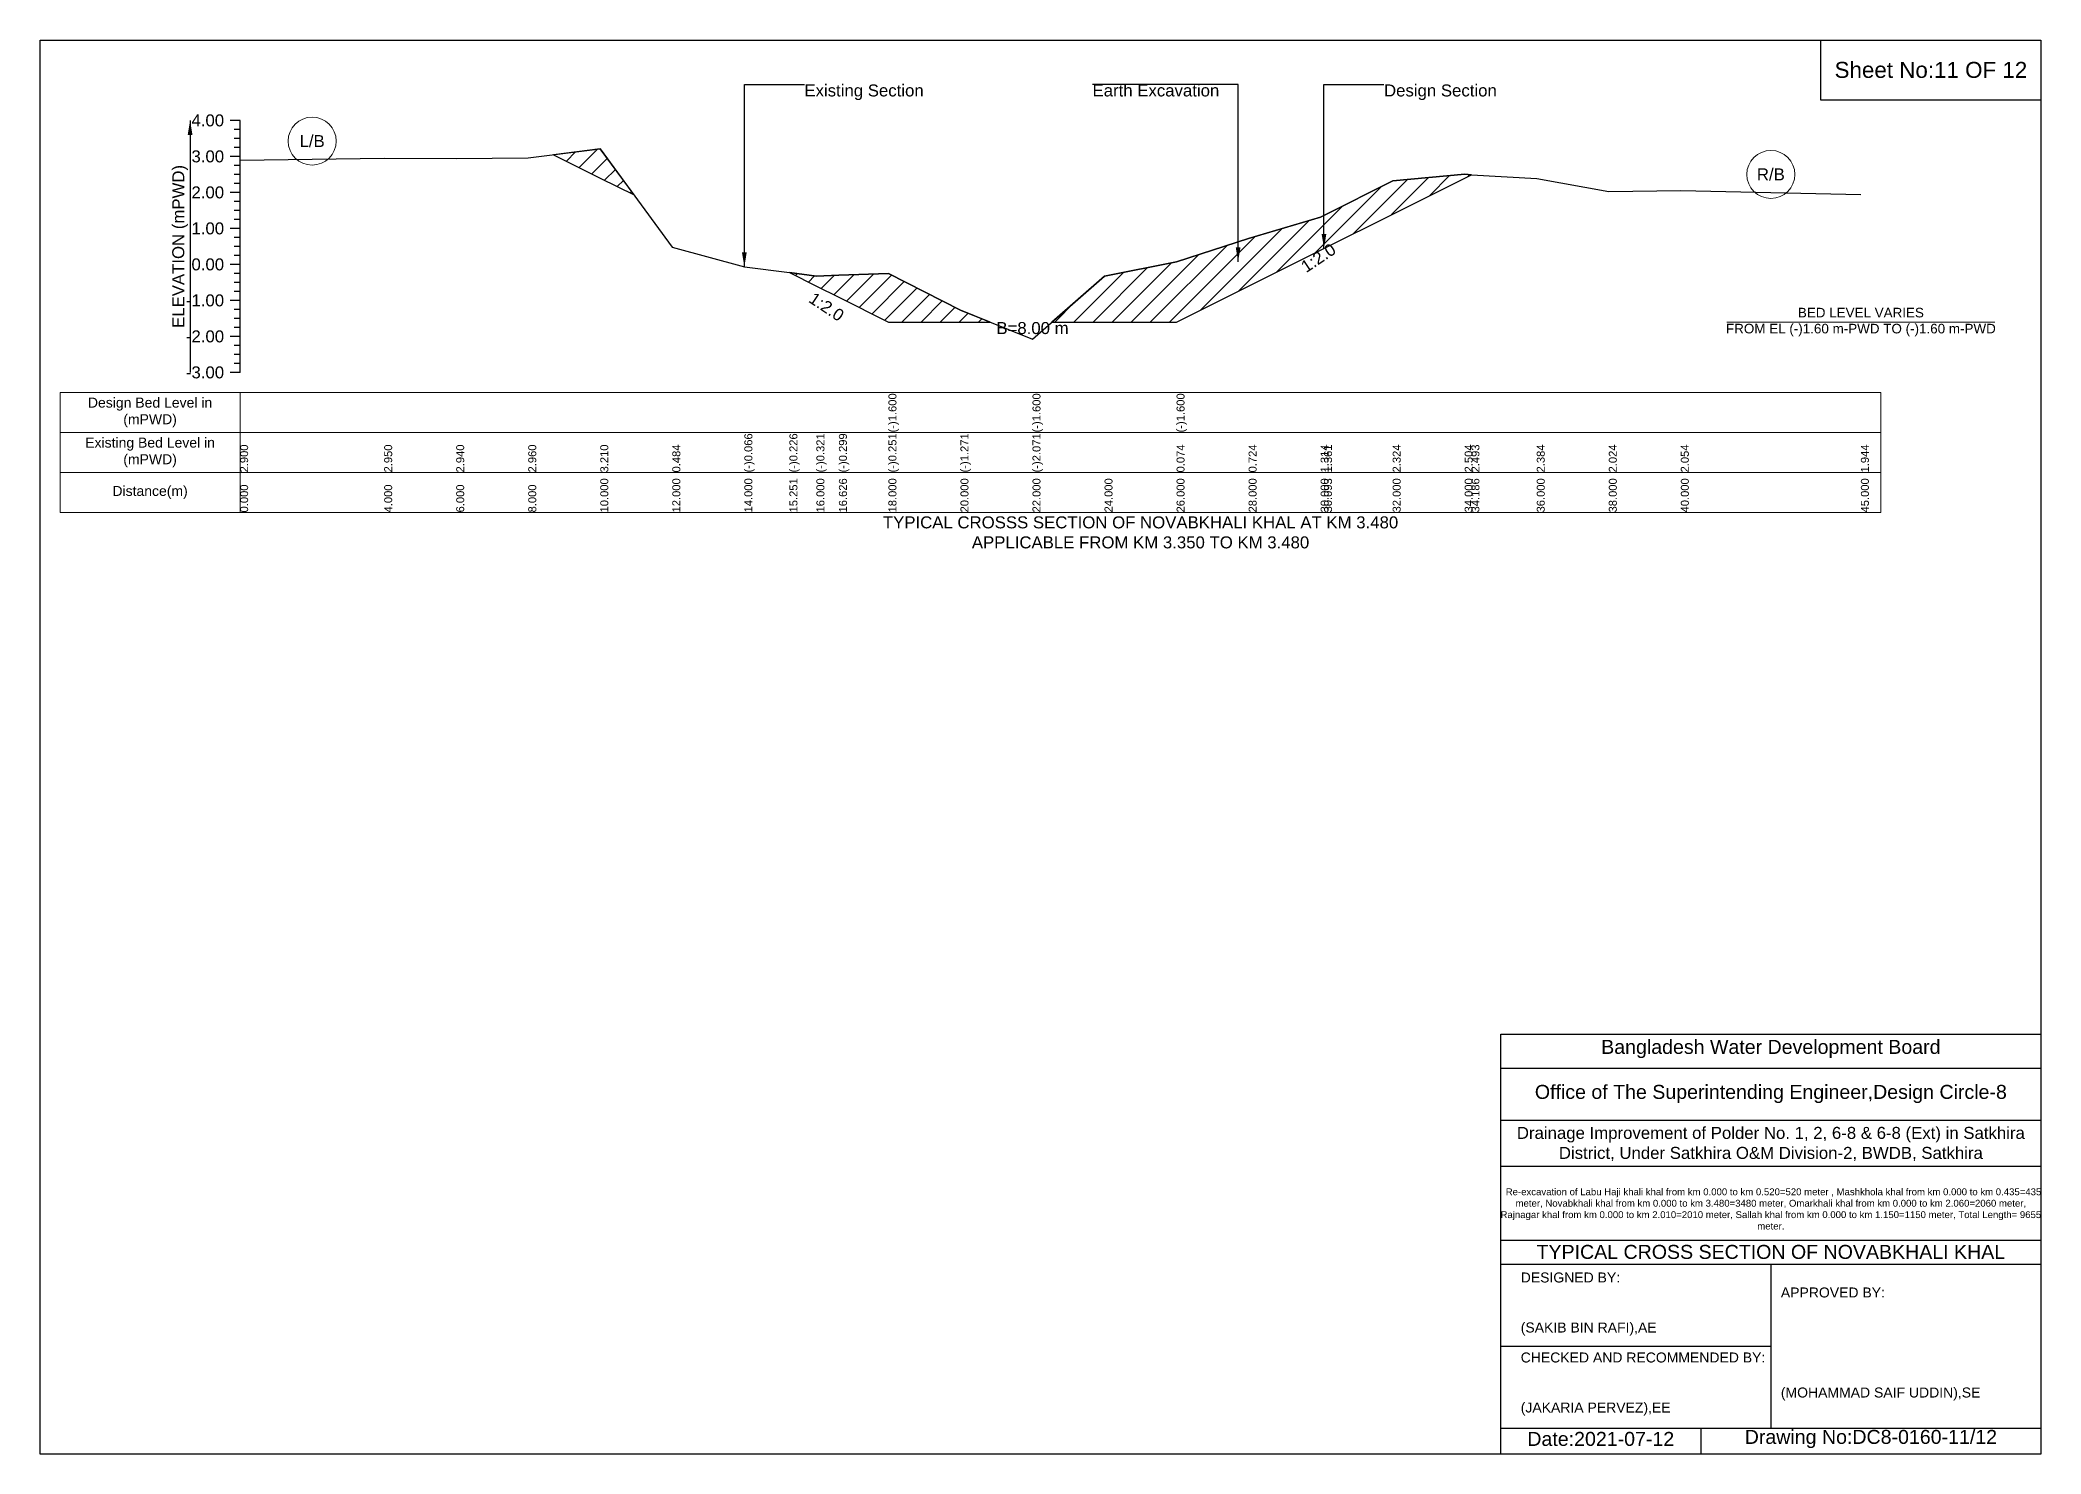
# Model space of a CAD drawing. Header units: inches. Extents: x 91000 to 648000, y -5656 to 141.
# Drawn here: x 350000 to 358000, y -5656 to 0 of the extents above; entities that cross this region are included whole.
import ezdxf

# ---------------------------------------------------------------- set-up
doc = ezdxf.new("R2010")
doc.units = ezdxf.units.IN
doc.header["$LTSCALE"] = 7
doc.header["$MEASUREMENT"] = 0
for name, color, linetype, lineweight in [('Cross section Data Border', 7, 'Continuous', 9), ('Cross Section Labels', 7, 'Continuous', 9), ('Existing_Bed_Level for Xsection', 7, 'Continuous', 25)]:
    doc.layers.add(name, color=color, linetype=linetype, lineweight=lineweight)
doc.styles.get("Standard").update_dxf_attribs({"font": 'arial.ttf'})
doc.dimstyles.get("Standard").update_dxf_attribs({"dimtxt": 0.18, "dimasz": 0.18, "dimexe": 0.18, "dimexo": 0.0625, "dimgap": 0.09, "dimtad": 0, "dimtih": 1, "dimtoh": 1, "dimdec": 4, "dimzin": 0, "dimdsep": 46, "dimtxsty": 'Standard', "dimcen": 0.09, "dimadec": 0, "dimazin": 0, "dimtfac": 1, "dimtdec": 4, "dimtofl": 0, "dimtmove": 0, "dimatfit": 3, "dimfxl": 0, "dimtolj": 1, "dimtzin": 0, "dimarcsym": 0})

msp = doc.modelspace()

# ---------------------------------------------------------------- hatches: boundary and pattern name
at = {"layer": 'Existing_Bed_Level for Xsection'}
h = msp.add_hatch(dxfattribs=at)
h.set_pattern_fill('ANSI31', color=256, scale=432, style=0)
h.paths.add_polyline_path([(352053.4, -458.9), (352240, -552.2), (352375.2, -619.8), (352240, -435.5)])
h = msp.add_hatch(dxfattribs=at)
h.set_pattern_fill('ANSI31', color=256, scale=432, style=0)
h.paths.add_polyline_path([(354045.5, -1128.2), (354256, -1128.2), (354544, -1128.2), (354832, -984.2), (355120, -840.2), (355133.4, -833.5), (355408, -696.2), (355696, -552.2), (355722.7, -538.8), (355696, -537.2), (355408, -563.1), (355133.4, -701.8), (355120, -708.6), (354832, -793.5), (354544, -887.1), (354256, -944)])
h = msp.add_hatch(dxfattribs=at)
h.set_pattern_fill('ANSI31', color=256, scale=432, style=0)
h.paths.add_polyline_path([(352996.1, -930.2), (353104, -984.2), (353194.1, -1029.2), (353392, -1128.2), (353680, -1128.2), (353798.4, -1128.2), (353680, -1080.8), (353392, -933.9), (353194.1, -940.8), (353104, -944)])

# ---------------------------------------------------------------- linework, layer by layer
for points in [[(350000, 0), (358000, 0), (358000, -5656), (350000, -5656)], [(357120, 0), (358000, 0), (358000, -240), (357120, -240)]]:
    msp.add_lwpolyline(points, close=True)
for points in [[(355840, -5656), (355840, -3976), (358000, -3976)], [(355840, -4112), (358000, -4112)], [(355840, -4320), (358000, -4320)], [(355840, -4504), (358000, -4504)], [(355840, -4800), (358000, -4800)], [(355840, -4896), (358000, -4896)], [(356920, -4896), (356920, -5552)], [(355840, -5224), (356920, -5224)], [(355840, -5552), (358000, -5552)], [(356640, -5552), (356640, -5656)]]:
    msp.add_lwpolyline(points)
at = {"layer": 'Cross section Data Border'}
msp.add_lwpolyline([(350080, -1409.8), (357360, -1409.8), (357360, -1889.8), (350080, -1889.8)], close=True, dxfattribs=at)
for points in [[(350800, -1409.8), (350800, -1889.8)], [(350080, -1569.8), (357360, -1569.8)], [(350080, -1729.8), (357360, -1729.8)]]:
    msp.add_lwpolyline(points, dxfattribs=at)
at = {"layer": 'Cross Section Labels'}
msp.add_lwpolyline([(356744.2, -1128.2), (357815.8, -1128.2)], dxfattribs=at)
for centre in [(351088, -404.6), (356920, -537.9)]:
    msp.add_circle(centre, 96, dxfattribs=at)
at = {"layer": 'Existing_Bed_Level for Xsection'}
for points in [[(350800, -321.8), (350760, -321.8)], [(350800, -357.8), (350776, -357.8)], [(350800, -393.8), (350776, -393.8)], [(350800, -1329.8), (350800, -1185.8), (350800, -1041.8), (350800, -897.8), (350800, -753.8), (350800, -609.8), (350800, -465.8), (350800, -321.8)], [(350800, -465.8), (350760, -465.8)], [(350800, -429.8), (350776, -429.8)], [(350800, -480.2), (351376, -473), (351664, -474.4), (351952, -471.5), (352240, -435.5), (352528, -828.1), (352816, -907.3), (352996.1, -930.2), (353104, -944), (353194.1, -940.8), (353392, -933.9), (353392, -933.9), (353680, -1080.8), (353968, -1196), (353968, -1196), (354256, -944), (354544, -887.1), (354544, -887.1), (354832, -793.5), (355120, -708.6), (355133.4, -701.8), (355408, -563.1), (355696, -537.2), (355722.7, -538.8), (355984, -554.5), (356272, -606.3), (356560, -602), (357280, -617.8)], [(350800, -501.8), (350776, -501.8)], [(350800, -537.8), (350776, -537.8)], [(350800, -609.8), (350760, -609.8)], [(350800, -573.8), (350776, -573.8)], [(350800, -645.8), (350776, -645.8)], [(350800, -681.8), (350776, -681.8)], [(350800, -717.8), (350776, -717.8)], [(350800, -753.8), (350760, -753.8)], [(350800, -789.8), (350776, -789.8)], [(350800, -825.8), (350776, -825.8)], [(350800, -861.8), (350776, -861.8)], [(350800, -897.8), (350760, -897.8)], [(350800, -933.8), (350776, -933.8)], [(350800, -969.8), (350776, -969.8)], [(350800, -1005.8), (350776, -1005.8)], [(350800, -1041.8), (350760, -1041.8)], [(350800, -1077.8), (350776, -1077.8)], [(350800, -1113.8), (350776, -1113.8)], [(350800, -1185.8), (350760, -1185.8)], [(350800, -1149.8), (350776, -1149.8)], [(350800, -1221.8), (350776, -1221.8)], [(350800, -1257.8), (350776, -1257.8)], [(350800, -1329.8), (350760, -1329.8)], [(350800, -1293.8), (350776, -1293.8)]]:
    msp.add_lwpolyline(points, dxfattribs=at)
for points in [[(352053.4, -458.9), (352240, -552.2), (352375.2, -619.8), (352240, -435.5)], [(354045.5, -1128.2), (354256, -1128.2), (354544, -1128.2), (354544, -1128.2), (354832, -984.2), (355120, -840.2), (355133.4, -833.5), (355408, -696.2), (355696, -552.2), (355722.7, -538.8), (355722.7, -538.8), (355722.7, -538.8), (355696, -537.2), (355408, -563.1), (355133.4, -701.8), (355120, -708.6), (354832, -793.5), (354544, -887.1), (354544, -887.1), (354256, -944)], [(352996.1, -930.2), (352996.1, -930.2), (353104, -984.2), (353194.1, -1029.2), (353392, -1128.2), (353392, -1128.2), (353680, -1128.2), (353798.4, -1128.2), (353680, -1080.8), (353392, -933.9), (353392, -933.9), (353194.1, -940.8), (353104, -944), (352996.1, -930.2)]]:
    msp.add_lwpolyline(points, close=True, dxfattribs=at)

# ---------------------------------------------------------------- texts
at = {"attachment_point": 5}
for s, insert, char_height in [('Sheet No:11 OF 12', (357560, -120), 64), ('Bangladesh Water Development Board', (356920, -4036), 56), ('Office of The Superintending Engineer,Design Circle-8', (356920, -4216), 56)]:
    msp.add_mtext(s, dxfattribs=dict(at, insert=insert, char_height=char_height))
for s, insert, char_height, width, attachment_point in [('Drainage Improvement of Polder No. 1, 2, 6-8 & 6-8 (Ext) in Satkhira District, Under Satkhira O&M Division-2, BWDB, Satkhira', (356920, -4416), 48, 2240, 5), ('  Re-excavation of Labu Haji khali khal from km 0.000 to km 0.520=520 meter , Mashkhola khal from km 0.000 to km 0.435=435 meter, Novabkhali khal from km 0.000 to km 3.480=3480 meter, Omarkhali khal from km 0.000 to km 2.060=2060 meter, Rajnagar khal from km 0.000 to km 2.010=2010 meter, Sallah khal from km 0.000 to km 1.150=1150 meter, Total Length= 9655 meter. ', (356920, -4676), 27.4148, 2160, 5), ('TYPICAL CROSS SECTION OF NOVABKHALI KHAL', (356920, -4848), 56, 2240, 5), ('DESIGNED BY:\\P\\P\\P(SAKIB BIN RAFI),AE', (355920, -5056), 40, 1120, 4), ('APPROVED BY:\\P\\P\\P\\P\\P\\P(MOHAMMAD SAIF UDDIN),SE', (356960, -5216), 40, 1120, 4), ('CHECKED AND RECOMMENDED BY:\\P\\P\\P(JAKARIA PERVEZ),EE', (355920, -5376), 40, 1120, 4), ('Date:2021-07-12', (356240, -5596), 56, 1120, 5), ('Drawing No:DC8-0160-11/12', (357320, -5596), 56, 1760, 5)]:
    msp.add_mtext(s, dxfattribs=dict(insert=insert, char_height=char_height, width=width, attachment_point=attachment_point))
at = {"layer": 'Cross section Data Border', "char_height": 40, "width": 640, "attachment_point": 5}
for s, insert in [('Design Bed Level in (mPWD)', (350440, -1489.8)), ('Existing Bed Level in (mPWD)', (350440, -1649.8)), ('Distance(m)', (350440, -1809.8))]:
    msp.add_mtext(s, dxfattribs=dict(at, insert=insert))
at = {"layer": 'Cross Section Labels'}
for s, insert, char_height, attachment_point in [('Existing Section', (353056, -177.8), 48, 1), ('Earth Excavation', (354208, -177.8), 48, 1), ('Design Section', (355373.4, -177.8), 48, 1), ('L/B', (351088, -404.6), 48, 5), ('R/B', (356920, -537.9), 48, 5), ('BED LEVEL VARIES \\PFROM EL (-)1.60 m-PWD TO (-)1.60 m-PWD', (357280, -1128.2), 38.4, 5), ('B=8.00 m', (353968, -1128.2), 48, 2), ('TYPICAL CROSSS SECTION OF NOVABKHALI KHAL AT KM 3.480\\PAPPLICABLE FROM KM 3.350 TO KM 3.480', (354400, -1969.8), 48, 5)]:
    msp.add_mtext(s, dxfattribs=dict(at, insert=insert, char_height=char_height, attachment_point=attachment_point))
at = {"layer": 'Cross Section Labels', "char_height": 48, "attachment_point": 2}
for insert, rotation in [((355097.4, -851.5), 33.69007), ((353158.1, -1047.2), 326.30993)]:
    msp.add_mtext('1:2.0', dxfattribs=dict(at, insert=insert, rotation=rotation))
at = {"layer": 'Existing_Bed_Level for Xsection', "char_height": 48, "attachment_point": 6}
for s, insert in [('4.00', (350736, -321.8)), ('3.00', (350736, -465.8)), ('2.00', (350736, -609.8)), ('1.00', (350736, -753.8)), ('0.00', (350736, -897.8)), ('-1.00', (350736, -1041.8)), ('-2.00', (350736, -1185.8)), ('-3.00', (350736, -1329.8))]:
    msp.add_mtext(s, dxfattribs=dict(at, insert=insert))
at = {"layer": 'Existing_Bed_Level for Xsection', "rotation": 90}
for s, insert, char_height, attachment_point in [('ELEVATION (mPWD)', (350560, -825.8), 48, 5), ('(-)1.600', (353392, -1569.8), 32, 1), ('(-)1.600', (353968, -1569.8), 32, 1), ('(-)1.600', (354544, -1569.8), 32, 1), ('(-)0.066', (352816, -1729.8), 32, 1), ('(-)0.226', (352996.1, -1729.8), 32, 1), ('(-)0.321', (353104, -1729.8), 32, 1), ('(-)0.321', (353104, -1729.8), 32, 1), ('(-)0.299', (353194.1, -1729.8), 32, 1), ('(-)0.251', (353392, -1729.8), 32, 1), ('(-)0.251', (353392, -1729.8), 32, 1), ('(-)0.251', (353392, -1729.8), 32, 1), ('(-)1.271', (353680, -1729.8), 32, 1), ('(-)2.071', (353968, -1729.8), 32, 1), ('(-)2.071', (353968, -1729.8), 32, 1), ('(-)2.071', (353968, -1729.8), 32, 1), ('2.900', (350800, -1729.8), 32, 1), ('2.950', (351376, -1729.8), 32, 1), ('2.940', (351664, -1729.8), 32, 1), ('2.960', (351952, -1729.8), 32, 1), ('3.210', (352240, -1729.8), 32, 1), ('0.484', (352528, -1729.8), 32, 1), ('0.074', (354544, -1729.8), 32, 1), ('0.074', (354544, -1729.8), 32, 1), ('0.074', (354544, -1729.8), 32, 1), ('0.724', (354832, -1729.8), 32, 1), ('1.314', (355120, -1729.8), 32, 1), ('1.361', (355133.4, -1729.8), 32, 1), ('2.324', (355408, -1729.8), 32, 1), ('2.504', (355696, -1729.8), 32, 1), ('2.493', (355722.7, -1729.8), 32, 1), ('2.384', (355984, -1729.8), 32, 1), ('2.024', (356272, -1729.8), 32, 1), ('2.054', (356560, -1729.8), 32, 1), ('1.944', (357280, -1729.8), 32, 1), ('10.000', (352240, -1889.8), 32, 1), ('12.000', (352528, -1889.8), 32, 1), ('14.000', (352816, -1889.8), 32, 1), ('15.251', (352996.1, -1889.8), 32, 1), ('16.000', (353104, -1889.8), 32, 1), ('16.626', (353194.1, -1889.8), 32, 1), ('18.000', (353392, -1889.8), 32, 1), ('18.000', (353392, -1889.8), 32, 1), ('18.000', (353392, -1889.8), 32, 1), ('20.000', (353680, -1889.8), 32, 1), ('22.000', (353968, -1889.8), 32, 1), ('22.000', (353968, -1889.8), 32, 1), ('22.000', (353968, -1889.8), 32, 1), ('24.000', (354256, -1889.8), 32, 1), ('26.000', (354544, -1889.8), 32, 1), ('26.000', (354544, -1889.8), 32, 1), ('26.000', (354544, -1889.8), 32, 1), ('28.000', (354832, -1889.8), 32, 1), ('30.000', (355120, -1889.8), 32, 1), ('30.093', (355133.4, -1889.8), 32, 1), ('32.000', (355408, -1889.8), 32, 1), ('34.000', (355696, -1889.8), 32, 1), ('34.186', (355722.7, -1889.8), 32, 1), ('36.000', (355984, -1889.8), 32, 1), ('38.000', (356272, -1889.8), 32, 1), ('40.000', (356560, -1889.8), 32, 1), ('45.000', (357280, -1889.8), 32, 1), ('0.000', (350800, -1889.8), 32, 1), ('4.000', (351376, -1889.8), 32, 1), ('6.000', (351664, -1889.8), 32, 1), ('8.000', (351952, -1889.8), 32, 1)]:
    msp.add_mtext(s, dxfattribs=dict(at, insert=insert, char_height=char_height, attachment_point=attachment_point))

# ---------------------------------------------------------------- leaders
at = {"layer": 'Cross Section Labels', "annotation_type": 0, "has_hookline": 1}
for points, hookline_direction, text_width in [([(352816, -907.3), (352816, -177.8), (353055.9, -177.8)], 0, 467.2), ([(354790.1, -886.9), (354790.1, -177.8), (354208.1, -177.8)], 1, 497), ([(355133.4, -833.5), (355133.4, -177.8), (355373.3, -177.8)], 0, 441.2)]:
    msp.add_leader(points, dimstyle='Standard', override={"dimasz": 57.6}, dxfattribs=dict(at, hookline_direction=hookline_direction, text_width=text_width))
at = {"layer": 'Existing_Bed_Level for Xsection'}
msp.add_leader([(350600, -321.8), (350600, -1329.8)], dimstyle='Standard', override={"dimasz": 57.6}, dxfattribs=at)

doc.saveas('drawing.dxf')
